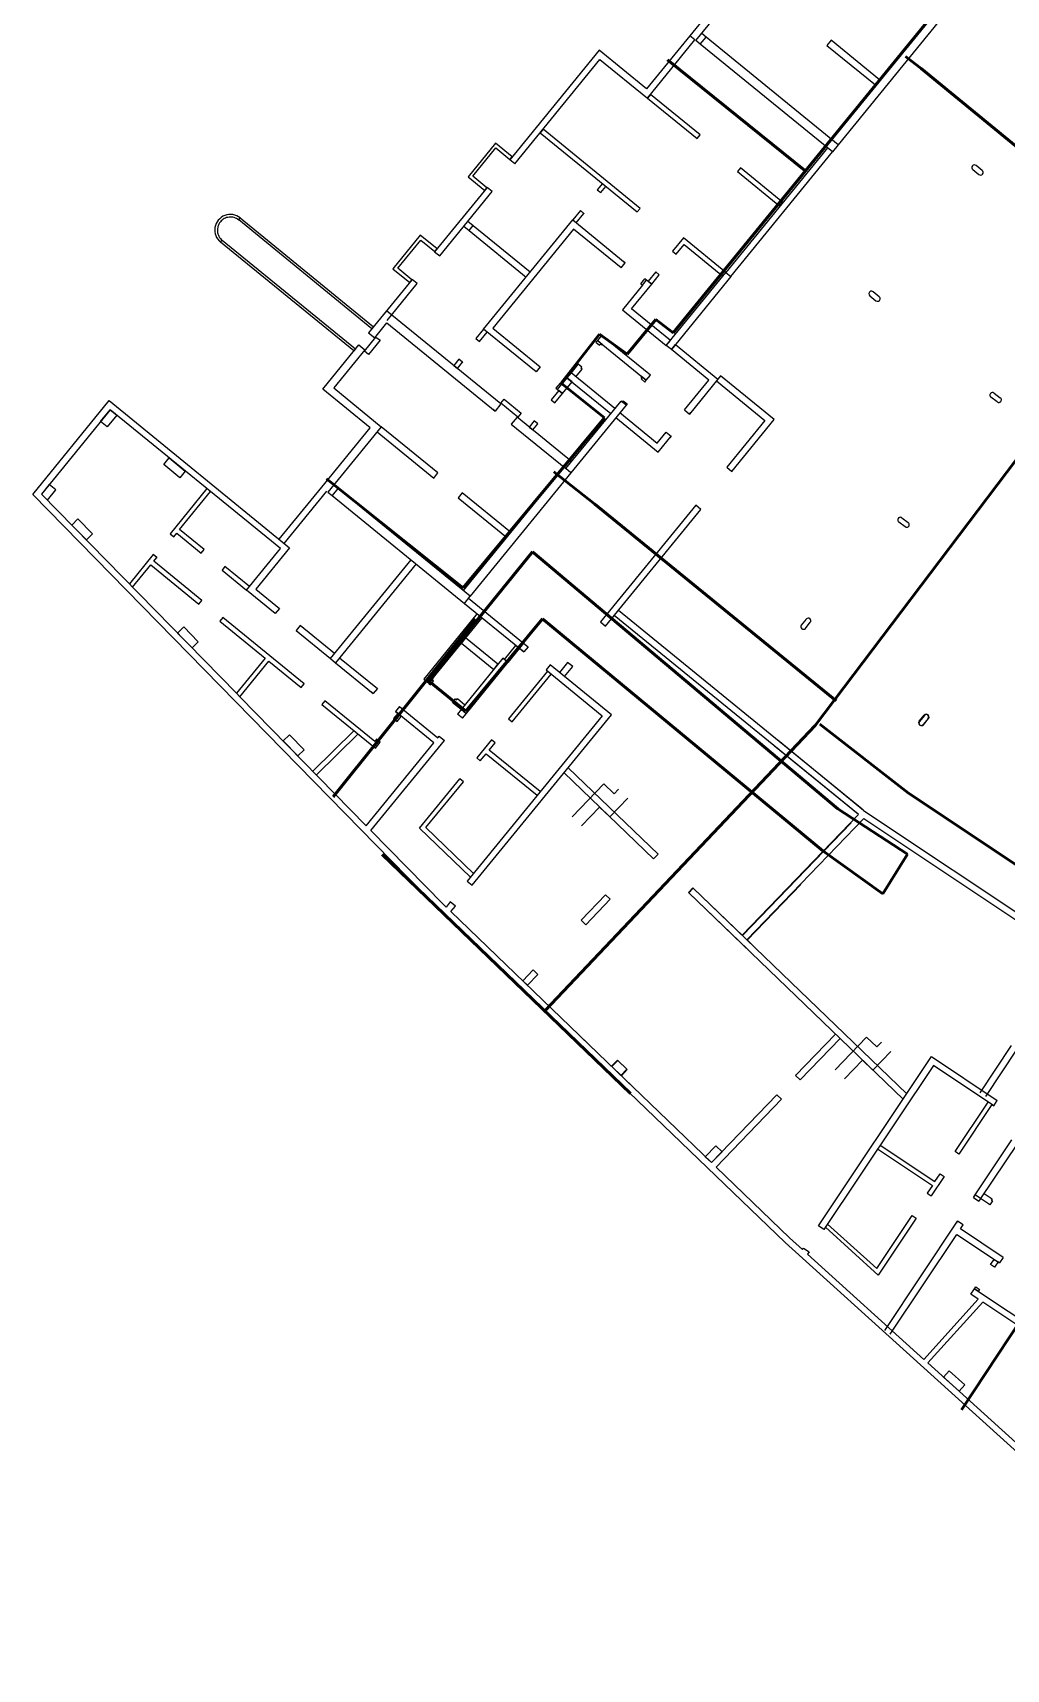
# Model space of a CAD drawing. Header units: metres. Extents: x 2680836 to 2680931, y 1252363 to 1252479.
# Drawn here: x 2680836.2 to 2680873.5, y 1252363.1 to 1252425.8 of the extents above; entities that cross this region are included whole.
import ezdxf

# ---------------------------------------------------------------- set-up
doc = ezdxf.new("R2010")
doc.units = ezdxf.units.M
doc.layers.add('etappierung', color=7, linetype='Continuous')
doc.layers.add('geometrie', color=7, linetype='Continuous')

msp = doc.modelspace()

# ---------------------------------------------------------------- linework, layer by layer
at = {"layer": 'etappierung', "color": 5, "lineweight": 53}
for p, q in [((2680860.739, 1252414.333), (2680872.285, 1252428.46)), ((2680860.525, 1252424.799), (2680865.85, 1252420.504)), ((2680870.25, 1252424.465), (2680869.647, 1252424.928)), ((2680880.717, 1252415.88), (2680870.25, 1252424.465)), ((2680866.192, 1252399.265), (2680879.465, 1252416.836)), ((2680858.983, 1252413.504), (2680860.074, 1252414.842)), ((2680860.074, 1252414.842), (2680860.739, 1252414.333)), ((2680856.443, 1252412.398), (2680857.912, 1252414.28)), ((2680857.912, 1252414.28), (2680858.983, 1252413.504)), ((2680858.111, 1252411.07), (2680856.443, 1252412.398)), ((2680852.693, 1252404.547), (2680858.111, 1252411.07)), ((2680847.451, 1252408.723), (2680852.693, 1252404.547)), ((2680857.743, 1252407.753), (2680856.165, 1252409)), ((2680866.995, 1252400.218), (2680857.743, 1252407.753)), ((2680851.345, 1252400.998), (2680855.341, 1252405.923)), ((2680855.341, 1252405.923), (2680867.06, 1252396.07)), ((2680853.164, 1252403.349), (2680847.7, 1252396.537)), ((2680855.731, 1252403.36), (2680852.791, 1252399.82)), ((2680866.488, 1252394.457), (2680855.731, 1252403.36)), ((2680852.791, 1252399.82), (2680851.345, 1252400.998)), ((2680855.833, 1252388.343), (2680866.192, 1252399.265)), ((2680869.767, 1252396.679), (2680866.361, 1252399.318)), ((2680875.654, 1252392.746), (2680869.767, 1252396.679)), ((2680867.06, 1252396.07), (2680869.731, 1252394.337)), ((2680849.592, 1252394.306), (2680849.582, 1252394.316)), ((2680849.582, 1252394.316), (2680859.101, 1252385.157)), ((2680868.782, 1252392.809), (2680866.488, 1252394.457)), ((2680869.731, 1252394.337), (2680868.782, 1252392.809)), ((2680877.609, 1252381.837), (2680871.807, 1252373.025))]:
    msp.add_line(p, q, dxfattribs=at)
at = {"layer": 'geometrie', "color": 7}
for p, q in [((2680863.27, 1252428.038), (2680861.385, 1252425.725)), ((2680861.617, 1252425.536), (2680863.692, 1252428.081)), ((2680870.698, 1252426.533), (2680866.804, 1252421.758)), ((2680871.19, 1252426.583), (2680867.075, 1252421.537)), ((2680861.385, 1252425.725), (2680859.72, 1252423.684)), ((2680859.756, 1252423.333), (2680861.578, 1252425.567)), ((2680861.578, 1252425.567), (2680861.385, 1252425.725)), ((2680861.78, 1252425.403), (2680861.617, 1252425.536)), ((2680861.78, 1252425.403), (2680862.001, 1252425.674)), ((2680866.854, 1252421.266), (2680861.78, 1252425.403)), ((2680862.001, 1252425.674), (2680861.838, 1252425.807)), ((2680867.075, 1252421.537), (2680862.001, 1252425.674)), ((2680866.798, 1252425.547), (2680866.641, 1252425.354)), ((2680866.641, 1252425.354), (2680868.5, 1252423.838)), ((2680868.658, 1252424.031), (2680866.798, 1252425.547)), ((2680857.9, 1252425.169), (2680854.473, 1252420.966)), ((2680854.666, 1252420.809), (2680857.935, 1252424.817)), ((2680859.72, 1252423.684), (2680857.9, 1252425.169)), ((2680857.935, 1252424.817), (2680859.756, 1252423.333)), ((2680859.87, 1252423.472), (2680859.756, 1252423.333)), ((2680861.775, 1252421.918), (2680859.87, 1252423.472)), ((2680859.756, 1252423.333), (2680861.661, 1252421.779)), ((2680853.921, 1252421.603), (2680852.873, 1252420.317)), ((2680854.564, 1252421.079), (2680853.921, 1252421.603)), ((2680855.753, 1252422.141), (2680855.639, 1252422.001)), ((2680855.639, 1252422.001), (2680859.365, 1252418.963)), ((2680859.479, 1252419.102), (2680855.753, 1252422.141)), ((2680861.661, 1252421.779), (2680861.775, 1252421.918)), ((2680853.056, 1252420.336), (2680853.94, 1252421.42)), ((2680853.94, 1252421.42), (2680854.482, 1252420.978)), ((2680854.666, 1252420.809), (2680854.473, 1252420.966)), ((2680854.482, 1252420.978), (2680854.564, 1252421.079)), ((2680866.66, 1252421.424), (2680862.765, 1252416.648)), ((2680862.959, 1252416.49), (2680866.854, 1252421.266)), ((2680866.854, 1252421.266), (2680866.66, 1252421.424)), ((2680867.075, 1252421.537), (2680866.854, 1252421.266)), ((2680853.598, 1252419.894), (2680853.056, 1252420.336)), ((2680863.324, 1252420.655), (2680863.211, 1252420.515)), ((2680863.211, 1252420.515), (2680864.837, 1252419.189)), ((2680864.951, 1252419.328), (2680863.324, 1252420.655)), ((2680872.236, 1252420.591), (2680872.468, 1252420.401)), ((2680872.595, 1252420.556), (2680872.362, 1252420.746)), ((2680853.607, 1252419.905), (2680851.592, 1252417.434)), ((2680851.786, 1252417.276), (2680853.801, 1252419.747)), ((2680852.873, 1252420.317), (2680853.516, 1252419.793)), ((2680853.516, 1252419.793), (2680853.598, 1252419.894)), ((2680853.801, 1252419.747), (2680853.607, 1252419.905)), ((2680858.025, 1252420.056), (2680857.832, 1252419.819)), ((2680857.832, 1252419.819), (2680857.972, 1252419.706)), ((2680857.972, 1252419.706), (2680858.165, 1252419.942)), ((2680857.972, 1252419.706), (2680857.984, 1252419.721)), ((2680859.365, 1252418.963), (2680859.479, 1252419.102)), ((2680864.837, 1252419.189), (2680864.951, 1252419.328)), ((2680844.076, 1252418.656), (2680844.139, 1252418.733)), ((2680849.189, 1252414.487), (2680844.076, 1252418.656)), ((2680844.139, 1252418.733), (2680849.252, 1252414.564)), ((2680852.872, 1252418.609), (2680853.074, 1252418.444)), ((2680852.916, 1252418.251), (2680853.074, 1252418.444)), ((2680853.074, 1252418.444), (2680855.258, 1252416.663)), ((2680853.471, 1252414.471), (2680856.888, 1252418.661)), ((2680857.182, 1252419.022), (2680856.888, 1252418.661)), ((2680856.888, 1252418.661), (2680858.902, 1252417.019)), ((2680856.888, 1252418.661), (2680857.027, 1252418.548)), ((2680857.027, 1252418.548), (2680857.321, 1252418.908)), ((2680857.321, 1252418.908), (2680857.182, 1252419.022)), ((2680857.321, 1252418.908), (2680857.309, 1252418.892)), ((2680843.381, 1252417.804), (2680843.444, 1252417.881)), ((2680843.444, 1252417.881), (2680848.557, 1252413.712)), ((2680851.041, 1252418.071), (2680849.992, 1252416.785)), ((2680850.175, 1252416.803), (2680851.059, 1252417.888)), ((2680851.684, 1252417.546), (2680851.041, 1252418.071)), ((2680851.059, 1252417.888), (2680851.602, 1252417.446)), ((2680852.714, 1252418.415), (2680852.916, 1252418.251)), ((2680852.916, 1252418.251), (2680855.1, 1252416.469)), ((2680856.924, 1252418.31), (2680853.822, 1252414.506)), ((2680858.744, 1252416.825), (2680856.924, 1252418.31)), ((2680861.139, 1252417.975), (2680860.722, 1252417.463)), ((2680862.765, 1252416.648), (2680861.139, 1252417.975)), ((2680848.494, 1252413.635), (2680843.381, 1252417.804)), ((2680851.592, 1252417.434), (2680851.786, 1252417.276)), ((2680851.602, 1252417.446), (2680851.684, 1252417.546)), ((2680860.722, 1252417.463), (2680860.734, 1252417.479)), ((2680860.722, 1252417.463), (2680860.861, 1252417.35)), ((2680860.861, 1252417.35), (2680861.164, 1252417.721)), ((2680861.164, 1252417.721), (2680862.652, 1252416.508)), ((2680849.992, 1252416.785), (2680850.635, 1252416.261)), ((2680850.717, 1252416.361), (2680850.175, 1252416.803)), ((2680858.744, 1252416.825), (2680858.902, 1252417.019)), ((2680858.902, 1252417.019), (2680858.84, 1252417.07)), ((2680860.071, 1252416.665), (2680859.777, 1252416.305)), ((2680860.071, 1252416.665), (2680860.058, 1252416.65)), ((2680860.211, 1252416.552), (2680860.071, 1252416.665)), ((2680860.479, 1252413.844), (2680862.765, 1252416.648)), ((2680862.652, 1252416.508), (2680862.765, 1252416.648)), ((2680862.765, 1252416.648), (2680862.959, 1252416.49)), ((2680850.727, 1252416.373), (2680849.577, 1252414.963)), ((2680849.771, 1252414.805), (2680850.92, 1252416.215)), ((2680850.635, 1252416.261), (2680850.717, 1252416.361)), ((2680850.92, 1252416.215), (2680850.727, 1252416.373)), ((2680859.565, 1252416.156), (2680858.798, 1252415.215)), ((2680859.149, 1252415.25), (2680859.917, 1252416.191)), ((2680859.503, 1252416.206), (2680859.661, 1252416.4)), ((2680859.503, 1252416.206), (2680859.565, 1252416.156)), ((2680859.565, 1252416.156), (2680859.723, 1252416.349)), ((2680859.723, 1252416.349), (2680859.661, 1252416.4)), ((2680859.917, 1252416.191), (2680859.723, 1252416.349)), ((2680859.777, 1252416.305), (2680859.917, 1252416.191)), ((2680859.917, 1252416.191), (2680860.211, 1252416.552)), ((2680862.959, 1252416.49), (2680860.672, 1252413.686)), ((2680868.288, 1252415.749), (2680868.52, 1252415.56)), ((2680868.647, 1252415.715), (2680868.414, 1252415.904)), ((2680849.751, 1252415.176), (2680849.062, 1252414.332)), ((2680849.295, 1252414.142), (2680849.762, 1252414.715)), ((2680854.135, 1252411.601), (2680849.751, 1252415.176)), ((2680849.762, 1252414.715), (2680853.914, 1252411.33)), ((2680858.798, 1252415.215), (2680860.479, 1252413.844)), ((2680860.637, 1252414.037), (2680859.149, 1252415.25)), ((2680848.9, 1252413.626), (2680849.342, 1252414.168)), ((2680849.062, 1252414.332), (2680849.295, 1252414.142)), ((2680849.252, 1252414.564), (2680849.189, 1252414.487)), ((2680849.342, 1252414.168), (2680849.497, 1252414.042)), ((2680853.471, 1252414.471), (2680853.177, 1252414.11)), ((2680853.177, 1252414.11), (2680853.316, 1252413.997)), ((2680853.316, 1252413.997), (2680853.61, 1252414.357)), ((2680855.485, 1252412.828), (2680853.471, 1252414.471)), ((2680853.822, 1252414.506), (2680855.642, 1252413.022)), ((2680857.995, 1252414.231), (2680857.838, 1252414.037)), ((2680859.87, 1252412.702), (2680857.995, 1252414.231)), ((2680847.3, 1252412.17), (2680848.683, 1252413.867)), ((2680848.916, 1252413.677), (2680847.722, 1252412.213)), ((2680848.557, 1252413.712), (2680848.494, 1252413.635)), ((2680848.683, 1252413.867), (2680848.916, 1252413.677)), ((2680849.054, 1252413.5), (2680848.9, 1252413.626)), ((2680849.497, 1252414.042), (2680849.054, 1252413.5)), ((2680853.316, 1252413.997), (2680853.329, 1252414.012)), ((2680857.819, 1252414.014), (2680857.781, 1252413.967)), ((2680857.781, 1252413.967), (2680857.92, 1252413.854)), ((2680857.838, 1252414.037), (2680857.819, 1252414.014)), ((2680857.838, 1252414.037), (2680859.712, 1252412.508)), ((2680858.023, 1252413.886), (2680857.838, 1252414.037)), ((2680857.92, 1252413.854), (2680857.958, 1252413.9)), ((2680857.958, 1252413.9), (2680858.005, 1252413.862)), ((2680858.005, 1252413.862), (2680858.023, 1252413.886)), ((2680860.479, 1252413.844), (2680860.637, 1252414.037)), ((2680860.672, 1252413.686), (2680860.479, 1252413.844)), ((2680860.672, 1252413.686), (2680860.83, 1252413.88)), ((2680862.105, 1252412.517), (2680860.672, 1252413.686)), ((2680860.83, 1252413.88), (2680862.457, 1252412.553)), ((2680852.526, 1252413.313), (2680852.33, 1252413.072)), ((2680852.33, 1252413.072), (2680852.47, 1252412.959)), ((2680852.47, 1252412.959), (2680852.666, 1252413.199)), ((2680852.666, 1252413.199), (2680852.526, 1252413.313)), ((2680852.666, 1252413.199), (2680852.653, 1252413.183)), ((2680855.485, 1252412.828), (2680855.423, 1252412.879)), ((2680855.642, 1252413.022), (2680855.485, 1252412.828)), ((2680856.827, 1252412.798), (2680856.669, 1252412.604)), ((2680857.061, 1252413.084), (2680856.827, 1252412.798)), ((2680858.508, 1252411.427), (2680856.827, 1252412.798)), ((2680857.013, 1252412.646), (2680857.246, 1252412.933)), ((2680857.098, 1252413.131), (2680857.061, 1252413.084)), ((2680857.238, 1252413.017), (2680857.098, 1252413.131)), ((2680857.2, 1252412.971), (2680857.238, 1252413.017)), ((2680857.246, 1252412.933), (2680857.2, 1252412.971)), ((2680849.12, 1252410.686), (2680847.3, 1252412.17)), ((2680847.722, 1252412.213), (2680849.542, 1252410.729)), ((2680856.402, 1252412.403), (2680856.244, 1252412.209)), ((2680856.244, 1252412.209), (2680856.306, 1252412.159)), ((2680856.306, 1252412.159), (2680856.464, 1252412.352)), ((2680856.464, 1252412.352), (2680856.402, 1252412.403)), ((2680856.669, 1252412.604), (2680856.464, 1252412.352)), ((2680856.499, 1252412.001), (2680856.863, 1252412.446)), ((2680856.669, 1252412.604), (2680858.35, 1252411.233)), ((2680856.863, 1252412.446), (2680856.669, 1252412.604)), ((2680859.518, 1252412.666), (2680859.5, 1252412.643)), ((2680859.5, 1252412.643), (2680859.546, 1252412.605)), ((2680859.546, 1252412.605), (2680859.508, 1252412.559)), ((2680859.508, 1252412.559), (2680859.655, 1252412.439)), ((2680859.712, 1252412.508), (2680859.518, 1252412.666)), ((2680859.655, 1252412.439), (2680859.693, 1252412.485)), ((2680859.693, 1252412.485), (2680859.712, 1252412.508)), ((2680859.712, 1252412.508), (2680859.87, 1252412.702)), ((2680861.171, 1252411.371), (2680862.105, 1252412.517)), ((2680862.457, 1252412.553), (2680861.364, 1252411.213)), ((2680862.558, 1252412.677), (2680862.4, 1252412.483)), ((2680862.4, 1252412.483), (2680864.259, 1252410.967)), ((2680864.611, 1252411.003), (2680862.558, 1252412.677)), ((2680836.177, 1252408.131), (2680839.111, 1252411.729)), ((2680839.111, 1252411.729), (2680846.028, 1252406.088)), ((2680854.135, 1252411.601), (2680853.914, 1252411.33)), ((2680854.132, 1252411.629), (2680854.259, 1252411.784)), ((2680854.783, 1252411.098), (2680854.132, 1252411.629)), ((2680854.259, 1252411.784), (2680854.909, 1252411.253)), ((2680856.36, 1252412.114), (2680856.066, 1252411.754)), ((2680856.066, 1252411.754), (2680856.079, 1252411.77)), ((2680856.066, 1252411.754), (2680856.206, 1252411.641)), ((2680856.206, 1252411.641), (2680856.499, 1252412.001)), ((2680856.306, 1252412.159), (2680856.499, 1252412.001)), ((2680856.499, 1252412.001), (2680856.36, 1252412.114)), ((2680856.625, 1252409.119), (2680858.741, 1252411.714)), ((2680858.935, 1252411.556), (2680856.819, 1252408.961)), ((2680858.741, 1252411.714), (2680858.788, 1252411.676)), ((2680858.935, 1252411.556), (2680858.741, 1252411.714)), ((2680858.788, 1252411.676), (2680858.826, 1252411.722)), ((2680858.826, 1252411.722), (2680858.973, 1252411.602)), ((2680858.973, 1252411.602), (2680858.935, 1252411.556)), ((2680873.172, 1252411.678), (2680872.93, 1252411.857)), ((2680873.049, 1252412.017), (2680873.29, 1252411.839)), ((2680839.147, 1252411.377), (2680836.511, 1252408.146)), ((2680838.78, 1252410.928), (2680839.147, 1252411.377)), ((2680839.036, 1252410.72), (2680838.78, 1252410.928)), ((2680839.402, 1252411.169), (2680839.036, 1252410.72)), ((2680839.147, 1252411.377), (2680839.402, 1252411.169)), ((2680845.677, 1252406.052), (2680839.147, 1252411.377)), ((2680853.914, 1252411.33), (2680853.841, 1252411.39)), ((2680854.755, 1252411.095), (2680854.534, 1252410.824)), ((2680856.846, 1252409.39), (2680854.755, 1252411.095)), ((2680854.909, 1252411.253), (2680854.783, 1252411.098)), ((2680855.416, 1252410.956), (2680855.22, 1252410.716)), ((2680855.416, 1252410.956), (2680855.403, 1252410.941)), ((2680855.555, 1252410.843), (2680855.416, 1252410.956)), ((2680858.544, 1252411.075), (2680860.17, 1252409.749)), ((2680858.701, 1252411.269), (2680860.134, 1252410.1)), ((2680861.171, 1252411.371), (2680861.364, 1252411.213)), ((2680861.364, 1252411.213), (2680861.415, 1252411.275)), ((2680864.259, 1252410.967), (2680862.794, 1252409.17)), ((2680862.987, 1252409.012), (2680864.611, 1252411.003)), ((2680847.266, 1252408.412), (2680849.12, 1252410.686)), ((2680849.542, 1252410.729), (2680847.499, 1252408.223)), ((2680849.384, 1252410.535), (2680851.561, 1252408.76)), ((2680851.719, 1252408.954), (2680849.542, 1252410.729)), ((2680854.534, 1252410.824), (2680854.607, 1252410.764)), ((2680854.534, 1252410.824), (2680856.625, 1252409.119)), ((2680855.22, 1252410.716), (2680855.359, 1252410.603)), ((2680855.359, 1252410.603), (2680855.555, 1252410.843)), ((2680860.134, 1252410.1), (2680860.476, 1252410.519)), ((2680860.17, 1252409.749), (2680860.669, 1252410.361)), ((2680860.476, 1252410.519), (2680860.669, 1252410.361)), ((2680860.669, 1252410.361), (2680860.619, 1252410.299)), ((2680841.2, 1252409.277), (2680841.409, 1252409.533)), ((2680841.82, 1252408.772), (2680841.2, 1252409.277)), ((2680841.409, 1252409.533), (2680842.028, 1252409.027)), ((2680842.028, 1252409.027), (2680841.82, 1252408.772)), ((2680856.548, 1252409.182), (2680852.685, 1252404.445)), ((2680856.625, 1252409.119), (2680856.846, 1252409.39)), ((2680856.819, 1252408.961), (2680856.625, 1252409.119)), ((2680862.794, 1252409.17), (2680862.987, 1252409.012)), ((2680836.809, 1252408.511), (2680836.511, 1252408.146)), ((2680837.065, 1252408.303), (2680836.809, 1252408.511)), ((2680845.633, 1252406.41), (2680847.266, 1252408.412)), ((2680847.882, 1252408.361), (2680847.72, 1252408.494)), ((2680851.561, 1252408.76), (2680851.719, 1252408.954)), ((2680856.819, 1252408.961), (2680852.956, 1252404.224)), ((2680851.743, 1252392.237), (2680836.177, 1252408.131)), ((2680836.511, 1252408.146), (2680836.744, 1252407.909)), ((2680836.511, 1252408.146), (2680843.996, 1252400.504)), ((2680836.744, 1252407.909), (2680837.065, 1252408.303)), ((2680842.857, 1252408.352), (2680841.444, 1252406.619)), ((2680841.811, 1252406.785), (2680842.996, 1252408.238)), ((2680845.827, 1252406.252), (2680847.46, 1252408.255)), ((2680847.499, 1252408.223), (2680847.661, 1252408.09)), ((2680847.882, 1252408.361), (2680847.661, 1252408.09)), ((2680847.661, 1252408.09), (2680852.735, 1252403.953)), ((2680852.956, 1252404.224), (2680847.882, 1252408.361)), ((2680852.648, 1252408.196), (2680852.49, 1252408.002)), ((2680852.49, 1252408.002), (2680854.35, 1252406.486)), ((2680854.507, 1252406.68), (2680852.648, 1252408.196)), ((2680837.675, 1252406.958), (2680837.91, 1252407.189)), ((2680837.91, 1252407.189), (2680838.47, 1252406.618)), ((2680861.606, 1252407.714), (2680857.958, 1252403.24)), ((2680858.152, 1252403.082), (2680861.8, 1252407.556)), ((2680861.8, 1252407.556), (2680861.606, 1252407.714)), ((2680869.516, 1252407.233), (2680869.757, 1252407.055)), ((2680838.234, 1252406.387), (2680837.675, 1252406.958)), ((2680838.47, 1252406.618), (2680838.234, 1252406.387)), ((2680841.444, 1252406.619), (2680841.584, 1252406.506)), ((2680841.584, 1252406.506), (2680841.698, 1252406.645)), ((2680841.584, 1252406.506), (2680841.597, 1252406.521)), ((2680841.698, 1252406.645), (2680842.639, 1252405.878)), ((2680842.752, 1252406.017), (2680841.811, 1252406.785)), ((2680869.638, 1252406.894), (2680869.397, 1252407.073)), ((2680842.623, 1252405.89), (2680842.639, 1252405.878)), ((2680842.639, 1252405.878), (2680842.752, 1252406.017)), ((2680844.378, 1252404.459), (2680845.677, 1252406.052)), ((2680846.028, 1252406.088), (2680844.729, 1252404.495)), ((2680840.794, 1252405.821), (2680839.883, 1252404.704)), ((2680840.009, 1252404.575), (2680840.706, 1252405.429)), ((2680840.706, 1252405.429), (2680842.553, 1252403.922)), ((2680840.933, 1252405.708), (2680840.794, 1252405.821)), ((2680840.82, 1252405.568), (2680840.933, 1252405.708)), ((2680842.667, 1252404.062), (2680840.82, 1252405.568)), ((2680840.933, 1252405.708), (2680840.921, 1252405.692)), ((2680843.55, 1252405.366), (2680843.437, 1252405.227)), ((2680844.492, 1252404.599), (2680843.55, 1252405.366)), ((2680847.596, 1252401.835), (2680850.686, 1252405.624)), ((2680850.88, 1252405.466), (2680847.79, 1252401.677)), ((2680843.437, 1252405.227), (2680844.378, 1252404.459)), ((2680843.437, 1252405.227), (2680843.452, 1252405.214)), ((2680842.553, 1252403.922), (2680842.667, 1252404.062)), ((2680842.667, 1252404.062), (2680842.652, 1252404.074)), ((2680844.378, 1252404.459), (2680844.492, 1252404.599)), ((2680845.478, 1252403.562), (2680844.378, 1252404.459)), ((2680844.729, 1252404.495), (2680845.636, 1252403.756)), ((2680852.735, 1252403.953), (2680852.956, 1252404.224)), ((2680852.893, 1252404.146), (2680855.004, 1252402.425)), ((2680843.465, 1252403.411), (2680843.351, 1252403.272)), ((2680846.587, 1252400.865), (2680843.465, 1252403.411)), ((2680843.465, 1252403.411), (2680843.48, 1252403.399)), ((2680845.478, 1252403.562), (2680845.462, 1252403.575)), ((2680845.636, 1252403.756), (2680845.478, 1252403.562)), ((2680853.219, 1252403.558), (2680851.172, 1252401.048)), ((2680851.366, 1252400.89), (2680853.413, 1252403.4)), ((2680852.735, 1252403.953), (2680854.846, 1252402.231)), ((2680867.833, 1252395.864), (2680858.483, 1252403.489)), ((2680867.991, 1252396.058), (2680858.641, 1252403.683)), ((2680841.731, 1252402.816), (2680841.967, 1252403.047)), ((2680842.291, 1252402.245), (2680841.731, 1252402.816)), ((2680841.967, 1252403.047), (2680842.526, 1252402.476)), ((2680843.351, 1252403.272), (2680845.094, 1252401.85)), ((2680846.434, 1252403.105), (2680846.276, 1252402.912)), ((2680846.276, 1252402.912), (2680847.596, 1252401.835)), ((2680846.276, 1252402.912), (2680846.291, 1252402.899)), ((2680847.754, 1252402.028), (2680846.434, 1252403.105)), ((2680857.958, 1252403.24), (2680858.152, 1252403.082)), ((2680865.847, 1252403.353), (2680865.657, 1252403.12)), ((2680865.812, 1252402.994), (2680866.001, 1252403.227)), ((2680842.526, 1252402.476), (2680842.291, 1252402.245)), ((2680852.781, 1252402.625), (2680852.623, 1252402.432)), ((2680852.623, 1252402.432), (2680853.863, 1252401.421)), ((2680854.021, 1252401.615), (2680852.781, 1252402.625)), ((2680854.268, 1252401.8), (2680854.71, 1252402.342)), ((2680854.846, 1252402.231), (2680854.404, 1252401.689)), ((2680854.71, 1252402.342), (2680854.846, 1252402.231)), ((2680855.004, 1252402.425), (2680854.846, 1252402.231)), ((2680854.846, 1252402.231), (2680855.016, 1252402.092)), ((2680855.016, 1252402.092), (2680854.954, 1252402.143)), ((2680855.004, 1252402.425), (2680855.174, 1252402.286)), ((2680855.174, 1252402.286), (2680855.016, 1252402.092)), ((2680845.094, 1252401.85), (2680843.996, 1252400.504)), ((2680844.123, 1252400.374), (2680845.234, 1252401.737)), ((2680845.234, 1252401.737), (2680846.473, 1252400.726)), ((2680847.596, 1252401.835), (2680847.79, 1252401.677)), ((2680847.79, 1252401.677), (2680849.239, 1252400.495)), ((2680847.948, 1252401.87), (2680849.397, 1252400.689)), ((2680854.21, 1252401.847), (2680852.606, 1252399.879)), ((2680852.799, 1252399.721), (2680854.404, 1252401.689)), ((2680853.863, 1252401.421), (2680854.021, 1252401.615)), ((2680854.404, 1252401.689), (2680854.21, 1252401.847)), ((2680854.404, 1252401.689), (2680854.268, 1252401.8)), ((2680856.026, 1252401.591), (2680855.868, 1252401.397)), ((2680858.37, 1252399.68), (2680856.026, 1252401.591)), ((2680856.695, 1252401.691), (2680856.379, 1252401.304)), ((2680856.572, 1252401.146), (2680856.888, 1252401.533)), ((2680856.888, 1252401.533), (2680856.695, 1252401.691)), ((2680846.473, 1252400.726), (2680846.587, 1252400.865)), ((2680846.587, 1252400.865), (2680846.571, 1252400.878)), ((2680851.172, 1252401.048), (2680851.366, 1252400.89)), ((2680851.518, 1252401.076), (2680851.366, 1252400.89)), ((2680851.366, 1252400.89), (2680851.389, 1252400.871)), ((2680851.389, 1252400.871), (2680851.436, 1252400.833)), ((2680851.436, 1252400.833), (2680851.55, 1252400.973)), ((2680851.503, 1252401.011), (2680851.541, 1252401.057)), ((2680851.55, 1252400.973), (2680851.503, 1252401.011)), ((2680851.541, 1252401.057), (2680851.518, 1252401.076)), ((2680855.922, 1252401.354), (2680854.425, 1252399.518)), ((2680854.564, 1252399.404), (2680856.061, 1252401.24)), ((2680855.868, 1252401.397), (2680855.93, 1252401.347)), ((2680855.868, 1252401.397), (2680858.018, 1252399.644)), ((2680843.996, 1252400.504), (2680844.123, 1252400.374)), ((2680844.123, 1252400.374), (2680848.972, 1252395.423)), ((2680849.239, 1252400.495), (2680849.177, 1252400.546)), ((2680849.397, 1252400.689), (2680849.239, 1252400.495)), ((2680852.272, 1252400.151), (2680852.386, 1252400.29)), ((2680852.386, 1252400.29), (2680852.433, 1252400.253)), ((2680852.433, 1252400.253), (2680852.471, 1252400.299)), ((2680852.471, 1252400.299), (2680852.757, 1252400.065)), ((2680847.385, 1252400.215), (2680847.271, 1252400.075)), ((2680847.271, 1252400.075), (2680849.324, 1252398.401)), ((2680849.298, 1252398.654), (2680847.385, 1252400.215)), ((2680847.385, 1252400.215), (2680847.4, 1252400.202)), ((2680850.176, 1252399.731), (2680850.018, 1252399.537)), ((2680850.249, 1252399.994), (2680850.091, 1252399.801)), ((2680851.562, 1252398.6), (2680850.091, 1252399.801)), ((2680850.091, 1252399.801), (2680850.153, 1252399.75)), ((2680850.157, 1252399.424), (2680850.315, 1252399.617)), ((2680850.315, 1252399.617), (2680850.176, 1252399.731)), ((2680850.249, 1252399.994), (2680851.72, 1252398.794)), ((2680852.319, 1252400.113), (2680852.272, 1252400.151)), ((2680852.606, 1252399.879), (2680852.319, 1252400.113)), ((2680852.606, 1252399.879), (2680852.467, 1252399.709)), ((2680852.66, 1252399.551), (2680852.467, 1252399.709)), ((2680852.799, 1252399.721), (2680852.606, 1252399.879)), ((2680852.66, 1252399.551), (2680852.799, 1252399.721)), ((2680852.66, 1252399.551), (2680852.711, 1252399.613)), ((2680858.018, 1252399.644), (2680852.844, 1252393.3)), ((2680853.038, 1252393.142), (2680858.37, 1252399.68)), ((2680870.175, 1252399.434), (2680870.365, 1252399.666)), ((2680870.378, 1252399.657), (2680870.189, 1252399.425)), ((2680848.501, 1252399.072), (2680846.917, 1252397.521)), ((2680850.018, 1252399.537), (2680850.031, 1252399.553)), ((2680850.018, 1252399.537), (2680850.157, 1252399.424)), ((2680854.425, 1252399.518), (2680854.438, 1252399.533)), ((2680854.425, 1252399.518), (2680854.564, 1252399.404)), ((2680870.519, 1252399.54), (2680870.33, 1252399.307)), ((2680870.344, 1252399.299), (2680870.533, 1252399.531)), ((2680845.788, 1252398.674), (2680846.023, 1252398.905)), ((2680846.347, 1252398.103), (2680845.788, 1252398.674)), ((2680846.023, 1252398.905), (2680846.583, 1252398.334)), ((2680848.657, 1252398.945), (2680847.057, 1252397.378)), ((2680848.972, 1252395.423), (2680851.562, 1252398.6)), ((2680849.148, 1252395.244), (2680851.965, 1252398.699)), ((2680849.367, 1252398.74), (2680849.298, 1252398.654)), ((2680849.324, 1252398.401), (2680849.507, 1252398.626)), ((2680849.367, 1252398.74), (2680849.355, 1252398.724)), ((2680849.507, 1252398.626), (2680849.367, 1252398.74)), ((2680851.72, 1252398.794), (2680851.772, 1252398.857)), ((2680851.772, 1252398.857), (2680851.965, 1252398.699)), ((2680851.965, 1252398.699), (2680851.915, 1252398.637)), ((2680853.774, 1252398.72), (2680853.206, 1252398.023)), ((2680853.686, 1252398.327), (2680853.914, 1252398.606)), ((2680853.774, 1252398.72), (2680853.762, 1252398.704)), ((2680853.914, 1252398.606), (2680853.774, 1252398.72)), ((2680867.845, 1252395.852), (2680864.625, 1252398.48)), ((2680868.047, 1252396.009), (2680864.764, 1252398.689)), ((2680846.583, 1252398.334), (2680846.347, 1252398.103)), ((2680853.206, 1252398.023), (2680853.218, 1252398.038)), ((2680853.206, 1252398.023), (2680853.345, 1252397.909)), ((2680853.345, 1252397.909), (2680853.573, 1252398.188)), ((2680853.573, 1252398.188), (2680855.529, 1252396.592)), ((2680855.643, 1252396.732), (2680853.686, 1252398.327)), ((2680851.014, 1252395.335), (2680852.555, 1252397.225)), ((2680851.258, 1252395.35), (2680852.695, 1252397.111)), ((2680852.555, 1252397.225), (2680852.542, 1252397.209)), ((2680852.695, 1252397.111), (2680852.555, 1252397.225)), ((2680856.555, 1252397.455), (2680859.986, 1252394.153)), ((2680860.16, 1252394.333), (2680856.713, 1252397.649)), ((2680856.866, 1252395.769), (2680858.079, 1252397.029)), ((2680858.079, 1252397.029), (2680858.475, 1252396.648)), ((2680858.315, 1252395.761), (2680859.008, 1252396.482)), ((2680858.475, 1252396.648), (2680858.648, 1252396.828)), ((2680857.226, 1252395.422), (2680857.919, 1252396.142)), ((2680857.919, 1252396.142), (2680858.315, 1252395.761)), ((2680867.845, 1252395.852), (2680863.387, 1252391.223)), ((2680868.047, 1252396.009), (2680876.135, 1252390.612)), ((2680851.919, 1252392.414), (2680849.148, 1252395.244)), ((2680852.97, 1252393.454), (2680851.014, 1252395.335)), ((2680853.084, 1252393.594), (2680851.258, 1252395.35)), ((2680863.404, 1252391.211), (2680867.564, 1252395.534)), ((2680863.567, 1252391.05), (2680868.052, 1252395.706)), ((2680868.052, 1252395.706), (2680875.996, 1252390.404)), ((2680859.986, 1252394.153), (2680860.16, 1252394.333)), ((2680852.844, 1252393.3), (2680852.857, 1252393.315)), ((2680852.844, 1252393.3), (2680853.038, 1252393.142)), ((2680858.147, 1252392.775), (2680857.211, 1252391.802)), ((2680858.327, 1252392.602), (2680858.147, 1252392.775)), ((2680861.324, 1252392.863), (2680861.498, 1252393.043)), ((2680869.558, 1252384.934), (2680861.324, 1252392.863)), ((2680861.514, 1252393.03), (2680861.341, 1252392.85)), ((2680861.341, 1252392.85), (2680863.601, 1252390.675)), ((2680861.498, 1252393.043), (2680869.699, 1252385.145)), ((2680863.76, 1252390.869), (2680861.514, 1252393.03)), ((2680865.636, 1252393.17), (2680863.584, 1252391.038)), ((2680859.101, 1252385.157), (2680851.743, 1252392.237)), ((2680852.033, 1252392.305), (2680851.919, 1252392.414)), ((2680852.193, 1252392.502), (2680852.033, 1252392.305)), ((2680852.193, 1252392.502), (2680852.181, 1252392.486)), ((2680852.387, 1252392.344), (2680852.193, 1252392.502)), ((2680852.213, 1252392.131), (2680852.387, 1252392.344)), ((2680859.26, 1252385.351), (2680852.213, 1252392.131)), ((2680857.391, 1252391.629), (2680858.327, 1252392.602)), ((2680857.211, 1252391.802), (2680857.391, 1252391.629)), ((2680863.387, 1252391.223), (2680863.567, 1252391.05)), ((2680863.584, 1252391.038), (2680863.404, 1252391.211)), ((2680854.973, 1252389.476), (2680855.375, 1252389.894)), ((2680855.555, 1252389.72), (2680855.153, 1252389.303)), ((2680855.375, 1252389.894), (2680855.555, 1252389.72)), ((2680855.153, 1252389.303), (2680854.973, 1252389.476)), ((2680857.049, 1252387.128), (2680865.037, 1252379.436)), ((2680857.19, 1252387.339), (2680862.212, 1252382.502)), ((2680865.436, 1252385.85), (2680866.962, 1252387.434)), ((2680867.142, 1252387.261), (2680865.616, 1252385.677)), ((2680868.162, 1252387.319), (2680866.949, 1252386.059)), ((2680868.558, 1252386.938), (2680868.162, 1252387.319)), ((2680868.731, 1252387.118), (2680868.558, 1252386.938)), ((2680858.375, 1252386.198), (2680858.604, 1252386.435)), ((2680858.604, 1252386.435), (2680858.964, 1252386.089)), ((2680866.316, 1252380.077), (2680870.652, 1252386.574)), ((2680868.002, 1252386.432), (2680867.309, 1252385.712)), ((2680868.398, 1252386.051), (2680868.002, 1252386.432)), ((2680869.091, 1252386.771), (2680868.398, 1252386.051)), ((2680870.652, 1252386.574), (2680873.175, 1252384.89)), ((2680872.512, 1252385.183), (2680873.721, 1252386.995)), ((2680873.929, 1252386.856), (2680872.719, 1252385.044)), ((2680858.735, 1252385.851), (2680858.375, 1252386.198)), ((2680858.394, 1252386.184), (2680858.622, 1252386.422)), ((2680858.754, 1252385.838), (2680858.394, 1252386.184)), ((2680858.622, 1252386.422), (2680858.983, 1252386.075)), ((2680858.964, 1252386.089), (2680858.735, 1252385.851)), ((2680858.983, 1252386.075), (2680858.754, 1252385.838)), ((2680865.45, 1252385.865), (2680865.436, 1252385.85)), ((2680865.616, 1252385.677), (2680865.436, 1252385.85)), ((2680870.721, 1252386.227), (2680866.524, 1252379.938)), ((2680873.037, 1252384.682), (2680870.721, 1252386.227)), ((2680862.212, 1252382.502), (2680864.722, 1252385.109)), ((2680864.902, 1252384.935), (2680862.392, 1252382.329)), ((2680864.708, 1252385.094), (2680864.722, 1252385.109)), ((2680864.722, 1252385.109), (2680864.902, 1252384.935)), ((2680871.555, 1252382.931), (2680872.82, 1252384.826)), ((2680872.97, 1252384.727), (2680871.705, 1252382.831)), ((2680872.97, 1252384.727), (2680873.037, 1252384.682)), ((2680873.037, 1252384.682), (2680873.175, 1252384.89)), ((2680872.328, 1252381.262), (2680873.737, 1252383.373)), ((2680861.975, 1252382.731), (2680862.377, 1252383.149)), ((2680862.212, 1252382.502), (2680861.975, 1252382.731)), ((2680862.615, 1252382.92), (2680862.212, 1252382.502)), ((2680862.377, 1252383.149), (2680862.615, 1252382.92)), ((2680868.585, 1252383.027), (2680870.684, 1252381.626)), ((2680868.685, 1252383.176), (2680870.784, 1252381.775)), ((2680871.705, 1252382.831), (2680871.555, 1252382.931)), ((2680871.716, 1252382.848), (2680871.705, 1252382.831)), ((2680873.945, 1252383.235), (2680872.536, 1252381.123)), ((2680862.392, 1252382.329), (2680865.207, 1252379.618)), ((2680870.784, 1252381.775), (2680870.984, 1252382.075)), ((2680870.984, 1252382.075), (2680871.133, 1252381.975)), ((2680870.684, 1252381.626), (2680870.484, 1252381.326)), ((2680871.133, 1252381.975), (2680870.634, 1252381.227)), ((2680871.122, 1252381.958), (2680871.133, 1252381.975)), ((2680870.484, 1252381.326), (2680870.634, 1252381.227)), ((2680870.634, 1252381.227), (2680870.645, 1252381.243)), ((2680872.264, 1252381.166), (2680872.328, 1252381.262)), ((2680872.264, 1252381.166), (2680872.308, 1252381.233)), ((2680872.264, 1252381.166), (2680872.472, 1252381.027)), ((2680872.536, 1252381.123), (2680872.328, 1252381.262)), ((2680872.536, 1252381.123), (2680872.472, 1252381.027)), ((2680872.843, 1252380.918), (2680872.536, 1252381.123)), ((2680872.669, 1252381.322), (2680872.977, 1252381.117)), ((2680872.893, 1252380.884), (2680872.843, 1252380.918)), ((2680872.993, 1252381.034), (2680872.893, 1252380.884)), ((2680872.977, 1252381.117), (2680872.943, 1252381.067)), ((2680872.943, 1252381.067), (2680872.993, 1252381.034)), ((2680868.556, 1252378.437), (2680869.913, 1252380.47)), ((2680870.063, 1252380.37), (2680868.607, 1252378.189)), ((2680868.859, 1252376.064), (2680871.654, 1252380.252)), ((2680869.913, 1252380.47), (2680870.063, 1252380.37)), ((2680870.051, 1252380.354), (2680870.063, 1252380.37)), ((2680871.654, 1252380.252), (2680871.609, 1252380.185)), ((2680871.862, 1252380.113), (2680871.654, 1252380.252)), ((2680865.207, 1252379.618), (2680865.708, 1252379.166)), ((2680866.524, 1252379.938), (2680866.316, 1252380.077)), ((2680866.535, 1252379.955), (2680866.524, 1252379.938)), ((2680868.607, 1252378.189), (2680866.579, 1252380.022)), ((2680866.663, 1252380.148), (2680868.556, 1252378.437)), ((2680869.067, 1252375.926), (2680871.62, 1252379.751)), ((2680871.62, 1252379.751), (2680873.258, 1252378.658)), ((2680871.759, 1252379.959), (2680871.862, 1252380.113)), ((2680873.397, 1252378.866), (2680871.759, 1252379.959)), ((2680865.037, 1252379.436), (2680883.134, 1252363.072)), ((2680865.708, 1252379.166), (2680865.744, 1252379.221)), ((2680865.744, 1252379.221), (2680865.952, 1252379.082)), ((2680865.952, 1252379.082), (2680865.895, 1252378.996)), ((2680865.895, 1252378.996), (2680870.361, 1252374.958)), ((2680865.941, 1252379.066), (2680865.952, 1252379.082)), ((2680872.918, 1252378.59), (2680873.054, 1252378.794)), ((2680873.068, 1252378.49), (2680872.918, 1252378.59)), ((2680873.054, 1252378.794), (2680873.204, 1252378.694)), ((2680873.204, 1252378.694), (2680873.068, 1252378.49)), ((2680873.079, 1252378.507), (2680873.068, 1252378.49)), ((2680873.258, 1252378.658), (2680873.192, 1252378.702)), ((2680873.397, 1252378.866), (2680873.258, 1252378.658)), ((2680872.161, 1252377.456), (2680872.3, 1252377.663)), ((2680872.3, 1252377.663), (2680872.347, 1252377.734)), ((2680872.3, 1252377.663), (2680875.384, 1252375.605)), ((2680872.449, 1252377.563), (2680872.3, 1252377.663)), ((2680872.347, 1252377.734), (2680872.497, 1252377.634)), ((2680870.361, 1252374.958), (2680872.446, 1252377.265)), ((2680872.614, 1252377.153), (2680870.509, 1252374.824)), ((2680872.446, 1252377.265), (2680872.161, 1252377.456)), ((2680872.497, 1252377.634), (2680872.449, 1252377.563)), ((2680872.485, 1252377.617), (2680872.497, 1252377.634)), ((2680875.245, 1252375.397), (2680872.614, 1252377.153)), ((2680870.509, 1252374.824), (2680874.566, 1252371.156)), ((2680871.113, 1252374.278), (2680871.334, 1252374.523)), ((2680871.334, 1252374.523), (2680871.928, 1252373.986)), ((2680871.706, 1252373.742), (2680871.113, 1252374.278)), ((2680871.928, 1252373.986), (2680871.706, 1252373.742))]:
    msp.add_line(p, q, dxfattribs=at)
for centre, radius, start, end in [((2680872.299, 1252420.668), 0.1, 50.82221, 230.78412), ((2680872.532, 1252420.479), 0.1, 230.82179, 50.78454), ((2680843.76, 1252418.269), 0.6, 50.80142, 230.80491), ((2680843.761, 1252418.268), 0.5, 140.80192, 163.28299), ((2680843.761, 1252418.268), 0.5, 118.32334, 140.80441), ((2680843.761, 1252418.266), 0.502, 95.85781, 118.25081), ((2680843.76, 1252418.266), 0.502, 73.3555, 95.7485), ((2680843.76, 1252418.268), 0.5, 50.80192, 73.28297), ((2680843.763, 1252418.268), 0.502, 163.35552, 185.74852), ((2680843.762, 1252418.269), 0.502, 185.85784, 208.25083), ((2680843.76, 1252418.269), 0.5, 208.32336, 230.80441), ((2680868.351, 1252415.827), 0.0999, 50.7682, 230.83814), ((2680868.584, 1252415.637), 0.0999, 230.76788, 50.83845), ((2680872.989, 1252411.937), 0.0996, 166.01208, 188.61418), ((2680872.99, 1252411.937), 0.101, 188.55916, 210.90154), ((2680872.989, 1252411.937), 0.0993, 143.53031, 166.14852), ((2680872.991, 1252411.938), 0.102, 211.23276, 233.36442), ((2680872.991, 1252411.936), 0.102, 121.23274, 143.36442), ((2680872.99, 1252411.937), 0.1, 98.57772, 120.99219), ((2680872.99, 1252411.937), 0.0999, 76.05462, 98.52727), ((2680872.99, 1252411.937), 0.1, 53.56291, 76.06453), ((2680873.231, 1252411.759), 0.0997, 233.56853, 256.11028), ((2680873.231, 1252411.758), 0.0994, 255.91469, 278.54115), ((2680873.231, 1252411.759), 0.1, 278.65777, 301.09369), ((2680873.232, 1252411.758), 0.0989, 300.92149, 323.67567), ((2680873.231, 1252411.759), 0.1, 31.16614, 53.60959), ((2680873.231, 1252411.759), 0.0996, 323.46051, 346.0124), ((2680873.23, 1252411.759), 0.101, 8.63146, 30.93849), ((2680873.231, 1252411.759), 0.0996, 346.01208, 8.61418), ((2680869.457, 1252407.153), 0.1, 166.10566, 188.5206), ((2680869.458, 1252407.153), 0.101, 143.67745, 165.95002), ((2680869.458, 1252407.152), 0.101, 121.22025, 143.34553), ((2680869.456, 1252407.153), 0.0997, 98.49671, 121.0732), ((2680869.457, 1252407.153), 0.0999, 76.05462, 98.52727), ((2680869.457, 1252407.153), 0.1, 53.56291, 76.06453), ((2680869.457, 1252407.153), 0.1, 188.58564, 211.05681), ((2680869.456, 1252407.152), 0.0991, 210.94477, 233.65241), ((2680869.697, 1252406.974), 0.0993, 233.5303, 256.1485), ((2680869.698, 1252406.974), 0.0996, 256.01206, 278.61415), ((2680869.698, 1252406.976), 0.101, 278.55914, 300.90153), ((2680869.697, 1252406.976), 0.102, 301.23274, 323.36442), ((2680869.696, 1252406.974), 0.102, 31.25604, 53.34114), ((2680869.696, 1252406.975), 0.101, 323.71556, 345.9119), ((2680869.698, 1252406.975), 0.1, 8.50556, 30.95514), ((2680869.698, 1252406.975), 0.1, 346.15222, 8.6002), ((2680865.924, 1252403.29), 0.1, 320.82221, 140.78412), ((2680865.734, 1252403.057), 0.1, 140.82221, 320.78412), ((2680870.442, 1252399.603), 0.1, 320.75882, 140.78702), ((2680870.456, 1252399.594), 0.1, 320.79896, 140.80737), ((2680870.252, 1252399.37), 0.0999, 140.76627, 320.81097), ((2680870.266, 1252399.362), 0.1, 140.79896, 320.80737)]:
    msp.add_arc(centre, radius, start, end, dxfattribs=at)

doc.saveas('drawing.dxf')
